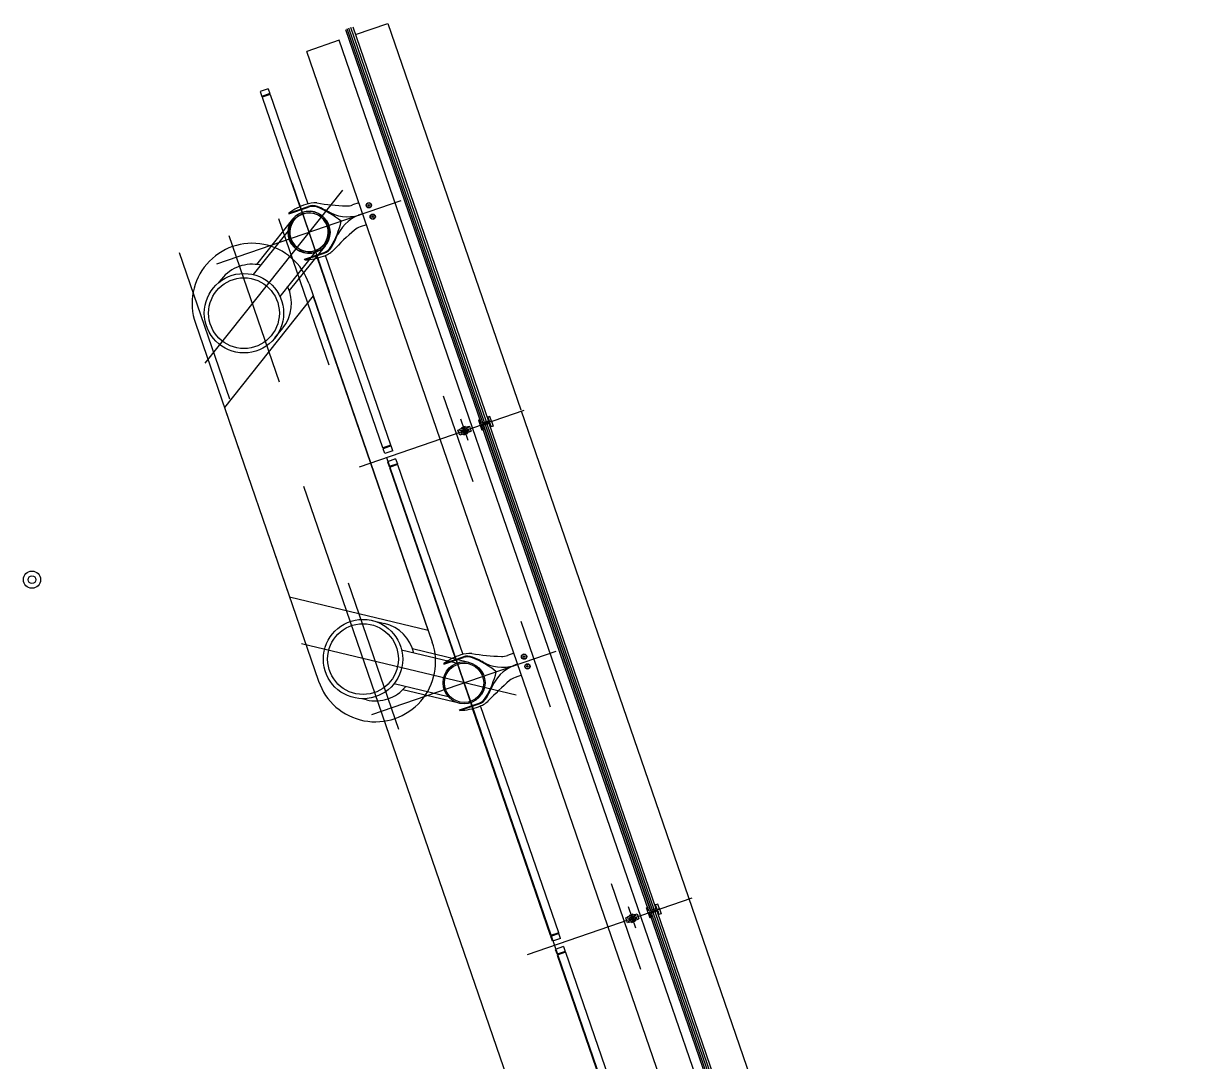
# Model space of a CAD drawing. Extents: x 809487 to 809680, y 818779 to 819225.
# Drawn here: x 809532.21 to 809539.01, y 819198.52 to 819204.56 of the extents above; entities that cross this region are included whole.
import ezdxf

# ---------------------------------------------------------------- set-up
doc = ezdxf.new("R2010")
doc.units = 0
for name, color, linetype in [('F-RC', 7, 'Continuous'), ('MAJ214__', 7, 'Continuous'), ('MAJ270__', 7, 'Continuous'), ('MAJ292__', 7, 'Continuous'), ('MAJ314__', 7, 'Continuous')]:
    doc.layers.add(name, color=color, linetype=linetype)

msp = doc.modelspace()

# ---------------------------------------------------------------- linework, layer by layer
at = {"layer": 'F-RC'}
for p, q in [((809533.6319, 819204.1788), (809533.5846, 819204.1625)), ((809533.5846, 819204.1625), (809533.5944, 819204.1341)), ((809533.6319, 819204.1788), (809533.6417, 819204.1504)), ((809533.6417, 819204.1504), (809533.5944, 819204.1341)), ((809533.6433, 819204.1457), (809533.596, 819204.1294)), ((809533.596, 819204.1294), (809533.8154, 819203.4926)), ((809533.5963, 819204.1348), (809533.5979, 819204.13)), ((809533.6398, 819204.1498), (809533.6414, 819204.145)), ((809533.6433, 819204.1457), (809533.8625, 819203.5092)), ((809534.3457, 819202.1059), (809533.9657, 819203.2095)), ((809534.2984, 819202.0896), (809533.9183, 819203.1936)), ((809534.3457, 819202.1059), (809534.2984, 819202.0896)), ((809534.3473, 819202.1011), (809534.3001, 819202.0848)), ((809534.3098, 819202.0565), (809534.3001, 819202.0848)), ((809534.302, 819202.0855), (809534.3003, 819202.0902)), ((809534.3571, 819202.0728), (809534.3098, 819202.0565)), ((809534.3454, 819202.1005), (809534.3438, 819202.1052)), ((809534.3571, 819202.0728), (809534.3473, 819202.1011)), ((809534.3734, 819202.0255), (809534.3261, 819202.0092)), ((809534.3261, 819202.0092), (809534.3359, 819201.9808)), ((809534.3832, 819201.9971), (809534.3359, 819201.9808)), ((809534.3848, 819201.9924), (809534.3375, 819201.9761)), ((809534.3375, 819201.9761), (809534.7177, 819200.872)), ((809534.3378, 819201.9815), (809534.3394, 819201.9768)), ((809534.3734, 819202.0255), (809534.3832, 819201.9971)), ((809534.3813, 819201.9965), (809534.3829, 819201.9917)), ((809534.3848, 819201.9924), (809534.7648, 819200.8887)), ((809535.2751, 819199.253), (809534.8206, 819200.5731)), ((809535.3224, 819199.2693), (809534.868, 819200.589)), ((809535.3224, 819199.2693), (809535.2751, 819199.253)), ((809535.324, 819199.2646), (809535.2768, 819199.2483)), ((809535.2787, 819199.2489), (809535.277, 819199.2537)), ((809535.3222, 819199.2639), (809535.3205, 819199.2686)), ((809535.3338, 819199.2362), (809535.324, 819199.2646)), ((809535.2865, 819199.2199), (809535.2768, 819199.2483)), ((809535.3338, 819199.2362), (809535.2865, 819199.2199)), ((809535.3501, 819199.1889), (809535.3028, 819199.1726)), ((809535.3501, 819199.1889), (809535.3599, 819199.1606)), ((809535.3028, 819199.1726), (809535.3126, 819199.1443)), ((809535.3599, 819199.1606), (809535.3126, 819199.1443)), ((809535.3615, 819199.1558), (809535.3142, 819199.1396)), ((809535.3142, 819199.1396), (809535.7765, 819197.7969)), ((809535.3145, 819199.1449), (809535.3161, 819199.1402)), ((809535.358, 819199.1599), (809535.3596, 819199.1552)), ((809535.3615, 819199.1558), (809535.8238, 819197.8132))]:
    msp.add_line(p, q, dxfattribs=at)
at = {"layer": 'MAJ214__'}
for p, q in [((809534.8805, 819202.2345), (809534.0912, 819204.5267)), ((809534.8812, 819202.2347), (809534.0919, 819204.527)), ((809534.8907, 819202.238), (809534.1014, 819204.5302)), ((809534.902, 819202.2419), (809534.1127, 819204.5341)), ((809534.8215, 819202.2062), (809534.045, 819204.4611)), ((809534.7362, 819202.1927), (809534.7466, 819202.1963)), ((809534.7411, 819202.1785), (809534.7362, 819202.1927)), ((809534.746, 819202.1644), (809534.7411, 819202.1785)), ((809534.7909, 819202.2129), (809534.7469, 819202.1977)), ((809534.7483, 819202.1903), (809534.7558, 819202.1929)), ((809534.756, 819202.1929), (809534.7868, 819202.2035)), ((809534.7567, 819202.2053), (809534.7784, 819202.2128)), ((809534.7573, 819202.2066), (809534.7567, 819202.2053)), ((809534.7567, 819202.2053), (809534.7577, 819202.2025)), ((809534.7772, 819202.2134), (809534.7573, 819202.2066)), ((809534.7577, 819202.2025), (809534.7794, 819202.21)), ((809534.76, 819202.2033), (809534.7597, 819202.2027)), ((809534.7599, 819202.2022), (809534.7597, 819202.2027)), ((809534.7617, 819202.1764), (809534.7925, 819202.187)), ((809534.7907, 819202.1774), (809534.7689, 819202.1699)), ((809534.7771, 819202.2092), (809534.7777, 819202.2089)), ((809534.7772, 819202.2134), (809534.7784, 819202.2128)), ((809534.7779, 819202.2084), (809534.7777, 819202.2089)), ((809534.7784, 819202.2128), (809534.7794, 819202.21)), ((809534.7944, 819202.2061), (809534.7868, 819202.2035)), ((809534.7888, 819202.1767), (809534.7884, 819202.1777)), ((809534.7907, 819202.1774), (809534.7916, 819202.1745)), ((809534.792, 819202.2119), (809534.8024, 819202.2155)), ((809534.8017, 819202.1835), (809534.8121, 819202.1871)), ((809534.8024, 819202.2155), (809534.8072, 819202.2013)), ((809534.8072, 819202.2013), (809534.8121, 819202.1871)), ((809536.7732, 819196.5378), (809534.8215, 819202.2062)), ((809535.8572, 819199.3979), (809534.8854, 819202.2203)), ((809535.8579, 819199.3982), (809534.8861, 819202.2205)), ((809535.8674, 819199.4014), (809534.8956, 819202.2238)), ((809535.8787, 819199.4053), (809534.9069, 819202.2277)), ((809534.7564, 819202.1679), (809534.746, 819202.1644)), ((809534.7615, 819202.1763), (809534.754, 819202.1737)), ((809534.7689, 819202.1699), (809534.7699, 819202.167)), ((809534.7916, 819202.1745), (809534.7699, 819202.167)), ((809534.7712, 819202.1664), (809534.7699, 819202.167)), ((809534.7708, 819202.1705), (809534.7705, 819202.1715)), ((809534.7712, 819202.1664), (809534.791, 819202.1733)), ((809534.791, 819202.1733), (809534.7916, 819202.1745)), ((809536.8441, 819196.5649), (809535.8723, 819199.3872)), ((809536.8554, 819196.5688), (809535.8836, 819199.3911)), ((809535.7129, 819199.3562), (809535.7233, 819199.3597)), ((809535.7227, 819199.3278), (809535.7129, 819199.3562)), ((809535.7331, 819199.3314), (809535.7227, 819199.3278)), ((809535.7676, 819199.3763), (809535.7236, 819199.3612)), ((809535.725, 819199.3537), (809535.7326, 819199.3563)), ((809535.7383, 819199.3398), (809535.7307, 819199.3372)), ((809535.7327, 819199.3564), (809535.7635, 819199.367)), ((809535.7334, 819199.3688), (809535.7552, 819199.3763)), ((809535.734, 819199.37), (809535.7334, 819199.3688)), ((809535.7334, 819199.3688), (809535.7344, 819199.3659)), ((809535.7539, 819199.3769), (809535.734, 819199.37)), ((809535.7344, 819199.3659), (809535.7561, 819199.3734)), ((809535.7367, 819199.3667), (809535.7364, 819199.3661)), ((809535.7366, 819199.3656), (809535.7364, 819199.3661)), ((809535.7384, 819199.3398), (809535.7692, 819199.3504)), ((809535.7674, 819199.3408), (809535.7456, 819199.3333)), ((809535.7456, 819199.3333), (809535.7466, 819199.3305)), ((809535.7683, 819199.338), (809535.7466, 819199.3305)), ((809535.7479, 819199.3299), (809535.7466, 819199.3305)), ((809535.7475, 819199.334), (809535.7472, 819199.3349)), ((809535.7479, 819199.3299), (809535.7677, 819199.3367)), ((809535.7538, 819199.3726), (809535.7544, 819199.3723)), ((809535.7539, 819199.3769), (809535.7552, 819199.3763)), ((809535.7546, 819199.3718), (809535.7544, 819199.3723)), ((809535.7552, 819199.3763), (809535.7561, 819199.3734)), ((809535.7711, 819199.3696), (809535.7635, 819199.367)), ((809535.7655, 819199.3402), (809535.7651, 819199.3411)), ((809535.7674, 819199.3408), (809535.7683, 819199.338)), ((809535.7677, 819199.3367), (809535.7683, 819199.338)), ((809535.7687, 819199.3754), (809535.7791, 819199.3789)), ((809535.7784, 819199.347), (809535.7888, 819199.3506)), ((809535.7791, 819199.3789), (809535.7888, 819199.3506)), ((809536.8339, 819196.5614), (809535.8621, 819199.3837)), ((809536.8346, 819196.5616), (809535.8628, 819199.384))]:
    msp.add_line(p, q, dxfattribs=at)
for points in [[(809533.7511, 819203.4557), (809533.8639, 819203.4945)], [(809533.845, 819203.1832), (809533.9578, 819203.222)], [(809534.7575, 819202.167), (809534.8014, 819202.1821)], [(809534.6534, 819200.8352), (809534.7663, 819200.874)], [(809534.7473, 819200.5627), (809534.8601, 819200.6015)], [(809535.7342, 819199.3304), (809535.7782, 819199.3456)]]:
    msp.add_lwpolyline(points, dxfattribs=at)
for centre, radius in [((809534.2171, 819203.5007), 0.0155), ((809534.2171, 819203.5007), 0.0135), ((809534.2171, 819203.5007), 0.0042), ((809534.2399, 819203.4345), 0.0155), ((809534.2399, 819203.4345), 0.0135), ((809534.2399, 819203.4345), 0.0042), ((809535.121, 819200.8755), 0.0155), ((809535.121, 819200.8755), 0.0135), ((809535.121, 819200.8755), 0.0042), ((809535.1406, 819200.8188), 0.0155), ((809535.1406, 819200.8188), 0.0135), ((809535.1406, 819200.8188), 0.0042), ((809535.7509, 819199.3534), 0.006)]:
    msp.add_circle(centre, radius, dxfattribs=at)
for centre, radius, start, end in [((809533.8897, 819203.4196), 0.0792, 68.03764, 109), ((809533.7073, 819202.9672), 0.567, 59.89592, 68.03764), ((809534.0017, 819203.475), 0.02, 239.89592, 251.32459), ((809534.0936, 819203.6648), 0.2307, 244.76877, 292.32268), ((809534.2436, 819203.2293), 0.2307, 105.67731, 153.23123), ((809534.2436, 819203.2293), 0.2307, 105.67731, 112.32268), ((809534.0936, 819203.6648), 0.2307, 285.67731, 292.32268), ((809533.5097, 819203.5411), 0.567, 329.96236, 338.10407), ((809534.0544, 819203.3222), 0.02, 146.67541, 158.10407), ((809533.932, 819203.2969), 0.0792, 289, 329.96236), ((809534.7742, 819202.1899), 0.0095, 146.69488, 199.00008), ((809534.7742, 819202.1899), 0.0095, 199.00008, 251.30512), ((809534.7742, 819202.1899), 0.006, 18.99986, 199.00013), ((809534.7742, 819202.1899), 0.006, 199.00013, 18.99986), ((809534.7742, 819202.1899), 0.0109, 101.1265, 116.87349), ((809534.7742, 819202.1899), 0.0109, 281.1265, 296.87349), ((809534.7742, 819202.1899), 0.0095, 18.99991, 72.81736), ((809534.7742, 819202.1899), 0.0095, 325.18264, 18.99991), ((809534.792, 819200.7991), 0.0792, 68.03764, 109), ((809534.6096, 819200.3467), 0.567, 59.89592, 68.03764), ((809534.904, 819200.8545), 0.02, 239.89592, 251.32459), ((809534.996, 819201.0442), 0.2307, 244.76877, 292.32268), ((809535.1459, 819200.6088), 0.2307, 105.67731, 153.23123), ((809534.996, 819201.0442), 0.2307, 285.67731, 292.32268), ((809535.1459, 819200.6088), 0.2307, 105.67731, 112.32268), ((809534.412, 819200.9206), 0.567, 329.96236, 338.10407), ((809534.9567, 819200.7017), 0.02, 146.67541, 158.10407), ((809534.8343, 819200.6764), 0.0792, 289, 329.96236), ((809535.7509, 819199.3534), 0.0095, 146.69488, 251.30512), ((809535.7509, 819199.3534), 0.0109, 101.1265, 116.87349), ((809535.7509, 819199.3534), 0.0109, 281.1265, 296.87349), ((809535.7509, 819199.3534), 0.0095, 325.18264, 72.81736)]:
    msp.add_arc(centre, radius, start, end, dxfattribs=at)
for points, degree in [([(809534.7466, 819202.197), (809534.7466, 819202.197), (809534.7466, 819202.1971), (809534.7466, 819202.1972), (809534.7466, 819202.1973), (809534.7466, 819202.1973), (809534.7466, 819202.1974), (809534.7467, 819202.1974), (809534.7467, 819202.1975), (809534.7467, 819202.1975), (809534.7467, 819202.1975), (809534.7468, 819202.1976), (809534.7468, 819202.1976), (809534.7468, 819202.1977), (809534.7469, 819202.1977), (809534.7469, 819202.1977)], 3), ([(809534.7474, 819202.1908), (809534.7473, 819202.1911), (809534.7472, 819202.1915), (809534.747, 819202.1924), (809534.7469, 819202.1929), (809534.7468, 819202.194), (809534.7467, 819202.1946), (809534.7466, 819202.1958), (809534.7466, 819202.1964), (809534.7466, 819202.197)], 3), ([(809534.7474, 819202.1908), (809534.7474, 819202.1908), (809534.7474, 819202.1908), (809534.7475, 819202.1907), (809534.7475, 819202.1907), (809534.7475, 819202.1907), (809534.7475, 819202.1906), (809534.7475, 819202.1906)], 3), ([(809534.7483, 819202.1903), (809534.7483, 819202.1903), (809534.7483, 819202.1903), (809534.7482, 819202.1902), (809534.7482, 819202.1902), (809534.7481, 819202.1902), (809534.7481, 819202.1902), (809534.7479, 819202.1902), (809534.7479, 819202.1903), (809534.7477, 819202.1903), (809534.7477, 819202.1904), (809534.7476, 819202.1905), (809534.7475, 819202.1906), (809534.7475, 819202.1906)], 3), ([(809534.7558, 819202.1929), (809534.7559, 819202.1929), (809534.756, 819202.1929), (809534.756, 819202.1929)], 2), ([(809534.7558, 819202.1929), (809534.7559, 819202.1929), (809534.7559, 819202.1928), (809534.7559, 819202.1927), (809534.756, 819202.1925), (809534.7561, 819202.1919), (809534.7562, 819202.1915), (809534.7563, 819202.1903), (809534.7565, 819202.1893), (809534.7569, 819202.187), (809534.7572, 819202.1858), (809534.7577, 819202.1845), (809534.7577, 819202.1844), (809534.7577, 819202.1843)], 3), ([(809534.7577, 819202.1843), (809534.7581, 819202.1833), (809534.7585, 819202.1823), (809534.7594, 819202.1803), (809534.7599, 819202.1794), (809534.7607, 819202.178), (809534.761, 819202.1776), (809534.7613, 819202.1769), (809534.7614, 819202.1767), (809534.7615, 819202.1764), (809534.7615, 819202.1764), (809534.7615, 819202.1763)], 3), ([(809534.7671, 819202.1964), (809534.7671, 819202.1964), (809534.7671, 819202.1964), (809534.767, 819202.1963), (809534.767, 819202.1962), (809534.7668, 819202.196), (809534.7667, 819202.1958), (809534.7665, 819202.1955), (809534.7663, 819202.1953), (809534.7662, 819202.1951)], 3), ([(809534.7692, 819202.1997), (809534.7681, 819202.198), (809534.7671, 819202.1964)], 2), ([(809534.7711, 819202.1809), (809534.7713, 819202.1809), (809534.7715, 819202.1808), (809534.7719, 819202.1807), (809534.7721, 819202.1806), (809534.7724, 819202.1805), (809534.7725, 819202.1805), (809534.7726, 819202.1804), (809534.7726, 819202.1804), (809534.7726, 819202.1804)], 3), ([(809534.7757, 819202.1994), (809534.774, 819202.2), (809534.7721, 819202.2007)], 2), ([(809534.7726, 819202.1804), (809534.7743, 819202.1798), (809534.7763, 819202.1792)], 2), ([(809534.7772, 819202.1989), (809534.777, 819202.199), (809534.7768, 819202.1991), (809534.7764, 819202.1992), (809534.7762, 819202.1993), (809534.776, 819202.1993), (809534.7759, 819202.1994), (809534.7758, 819202.1994), (809534.7757, 819202.1994), (809534.7757, 819202.1994)], 3), ([(809534.7791, 819202.1802), (809534.7802, 819202.1819), (809534.7812, 819202.1834)], 2), ([(809534.7812, 819202.1834), (809534.7813, 819202.1834), (809534.7813, 819202.1834), (809534.7813, 819202.1835), (809534.7814, 819202.1836), (809534.7815, 819202.1838), (809534.7816, 819202.184), (809534.7819, 819202.1844), (809534.782, 819202.1845), (809534.7821, 819202.1847)], 3), ([(809534.7906, 819202.1956), (809534.7902, 819202.1966), (809534.7898, 819202.1976), (809534.7889, 819202.1996), (809534.7884, 819202.2005), (809534.7876, 819202.2018), (809534.7874, 819202.2023), (809534.787, 819202.2029), (809534.7869, 819202.2031), (809534.7868, 819202.2034), (809534.7868, 819202.2035), (809534.7868, 819202.2035)], 3), ([(809534.7925, 819202.187), (809534.7925, 819202.187), (809534.7925, 819202.187), (809534.7924, 819202.1872), (809534.7923, 819202.1874), (809534.7922, 819202.1879), (809534.7922, 819202.1883), (809534.792, 819202.1896), (809534.7918, 819202.1906), (809534.7914, 819202.1929), (809534.7911, 819202.194), (809534.7907, 819202.1953), (809534.7906, 819202.1955), (809534.7906, 819202.1956)], 3), ([(809534.7909, 819202.2129), (809534.7909, 819202.2129), (809534.7909, 819202.2129), (809534.791, 819202.2129), (809534.791, 819202.2128), (809534.7911, 819202.2128), (809534.7912, 819202.2128), (809534.7912, 819202.2128), (809534.7912, 819202.2127), (809534.7913, 819202.2127), (809534.7913, 819202.2127), (809534.7914, 819202.2126), (809534.7914, 819202.2126), (809534.7915, 819202.2125), (809534.7915, 819202.2125), (809534.7915, 819202.2125)], 3), ([(809534.7915, 819202.2125), (809534.7919, 819202.212), (809534.7923, 819202.2115), (809534.7929, 819202.2105), (809534.7932, 819202.21), (809534.7938, 819202.209), (809534.794, 819202.2085), (809534.7944, 819202.2077), (809534.7946, 819202.2074), (809534.7947, 819202.2071)], 3), ([(809534.8001, 819202.1896), (809534.7994, 819202.1894), (809534.7988, 819202.1891), (809534.7972, 819202.1886), (809534.7963, 819202.1883), (809534.7947, 819202.1877), (809534.7941, 819202.1875), (809534.7931, 819202.1872), (809534.7928, 819202.1871), (809534.7925, 819202.187)], 3), ([(809534.8001, 819202.1896), (809534.7992, 819202.1893), (809534.7983, 819202.189), (809534.7974, 819202.1887), (809534.7962, 819202.1883), (809534.7949, 819202.1878), (809534.7936, 819202.1874), (809534.7932, 819202.1872), (809534.7929, 819202.1871), (809534.7925, 819202.187)], 3), ([(809534.7948, 819202.2069), (809534.7948, 819202.2069), (809534.7948, 819202.2068), (809534.7948, 819202.2067), (809534.7948, 819202.2067), (809534.7948, 819202.2065), (809534.7947, 819202.2064), (809534.7946, 819202.2063), (809534.7946, 819202.2063), (809534.7945, 819202.2062), (809534.7944, 819202.2062), (809534.7944, 819202.2061), (809534.7944, 819202.2061), (809534.7944, 819202.2061)], 3), ([(809534.7948, 819202.2069), (809534.7947, 819202.2069), (809534.7947, 819202.2069), (809534.7947, 819202.207), (809534.7947, 819202.207), (809534.7947, 819202.207), (809534.7947, 819202.2071), (809534.7947, 819202.2071)], 3), ([(809534.8001, 819202.1896), (809534.8001, 819202.1896), (809534.8001, 819202.1896), (809534.8001, 819202.1896), (809534.8002, 819202.1896), (809534.8002, 819202.1896), (809534.8003, 819202.1896), (809534.8004, 819202.1896), (809534.8005, 819202.1896), (809534.8006, 819202.1895), (809534.8007, 819202.1895), (809534.8008, 819202.1894), (809534.8008, 819202.1893), (809534.8008, 819202.1892)], 3), ([(809534.8009, 819202.189), (809534.8009, 819202.189), (809534.8009, 819202.1891), (809534.8009, 819202.1891), (809534.8009, 819202.1891), (809534.8008, 819202.1892), (809534.8008, 819202.1892), (809534.8008, 819202.1892)], 3), ([(809534.8009, 819202.189), (809534.801, 819202.1887), (809534.8011, 819202.1884), (809534.8013, 819202.1875), (809534.8014, 819202.187), (809534.8016, 819202.1858), (809534.8016, 819202.1853), (809534.8017, 819202.1841), (809534.8017, 819202.1835), (809534.8017, 819202.1829)], 3), ([(809534.8017, 819202.1829), (809534.8017, 819202.1828), (809534.8017, 819202.1827), (809534.8017, 819202.1826), (809534.8017, 819202.1826), (809534.8017, 819202.1825), (809534.8017, 819202.1825), (809534.8017, 819202.1824), (809534.8016, 819202.1824), (809534.8016, 819202.1823), (809534.8016, 819202.1823), (809534.8016, 819202.1822), (809534.8015, 819202.1822), (809534.8015, 819202.1822), (809534.8015, 819202.1821), (809534.8014, 819202.1821)], 3), ([(809534.7536, 819202.1729), (809534.7536, 819202.173), (809534.7536, 819202.173), (809534.7535, 819202.1731), (809534.7535, 819202.1732), (809534.7536, 819202.1733), (809534.7536, 819202.1734), (809534.7537, 819202.1735), (809534.7537, 819202.1736), (809534.7538, 819202.1737), (809534.7539, 819202.1737), (809534.754, 819202.1737), (809534.754, 819202.1737), (809534.754, 819202.1737)], 3), ([(809534.7536, 819202.1729), (809534.7536, 819202.1729), (809534.7536, 819202.1729), (809534.7536, 819202.1729), (809534.7536, 819202.1729), (809534.7536, 819202.1728), (809534.7536, 819202.1728), (809534.7537, 819202.1728)], 3), ([(809534.7568, 819202.1674), (809534.7564, 819202.1679), (809534.7561, 819202.1684), (809534.7554, 819202.1693), (809534.7551, 819202.1698), (809534.7545, 819202.1708), (809534.7543, 819202.1713), (809534.7539, 819202.1721), (809534.7538, 819202.1724), (809534.7537, 819202.1728)], 3), ([(809534.7575, 819202.167), (809534.7574, 819202.167), (809534.7574, 819202.167), (809534.7573, 819202.167), (809534.7573, 819202.167), (809534.7572, 819202.167), (809534.7572, 819202.167), (809534.7571, 819202.1671), (809534.7571, 819202.1671), (809534.757, 819202.1671), (809534.757, 819202.1672), (809534.7569, 819202.1672), (809534.7569, 819202.1672), (809534.7568, 819202.1673), (809534.7568, 819202.1674), (809534.7568, 819202.1674)], 3), ([(809534.7617, 819202.1764), (809534.7617, 819202.1764), (809534.7616, 819202.1763), (809534.7615, 819202.1763)], 2), ([(809534.7617, 819202.1764), (809534.7617, 819202.1764), (809534.7616, 819202.1763), (809534.7615, 819202.1763)], 2), ([(809535.7233, 819199.3604), (809535.7233, 819199.3605), (809535.7233, 819199.3606), (809535.7233, 819199.3607), (809535.7233, 819199.3607), (809535.7233, 819199.3608), (809535.7234, 819199.3608), (809535.7234, 819199.3609), (809535.7234, 819199.3609), (809535.7234, 819199.361), (809535.7234, 819199.361), (809535.7235, 819199.3611), (809535.7235, 819199.3611), (809535.7235, 819199.3611), (809535.7236, 819199.3612), (809535.7236, 819199.3612)], 3), ([(809535.7241, 819199.3543), (809535.724, 819199.3546), (809535.7239, 819199.3549), (809535.7237, 819199.3558), (809535.7236, 819199.3563), (809535.7235, 819199.3575), (809535.7234, 819199.358), (809535.7233, 819199.3592), (809535.7233, 819199.3598), (809535.7233, 819199.3604)], 3), ([(809535.7241, 819199.3543), (809535.7241, 819199.3542), (809535.7241, 819199.3542), (809535.7242, 819199.3542), (809535.7242, 819199.3541), (809535.7242, 819199.3541), (809535.7242, 819199.3541), (809535.7242, 819199.3541)], 3), ([(809535.725, 819199.3537), (809535.725, 819199.3537), (809535.725, 819199.3537), (809535.7249, 819199.3537), (809535.7249, 819199.3537), (809535.7248, 819199.3537), (809535.7248, 819199.3537), (809535.7246, 819199.3537), (809535.7246, 819199.3537), (809535.7244, 819199.3538), (809535.7244, 819199.3538), (809535.7243, 819199.3539), (809535.7242, 819199.354), (809535.7242, 819199.3541)], 3), ([(809535.7303, 819199.3364), (809535.7303, 819199.3364), (809535.7303, 819199.3365), (809535.7302, 819199.3366), (809535.7302, 819199.3366), (809535.7303, 819199.3368), (809535.7303, 819199.3369), (809535.7304, 819199.337), (809535.7304, 819199.337), (809535.7305, 819199.3371), (809535.7306, 819199.3371), (809535.7307, 819199.3372), (809535.7307, 819199.3372), (809535.7307, 819199.3372)], 3), ([(809535.7303, 819199.3364), (809535.7303, 819199.3364), (809535.7303, 819199.3364), (809535.7303, 819199.3363), (809535.7303, 819199.3363), (809535.7303, 819199.3362), (809535.7303, 819199.3362), (809535.7304, 819199.3362)], 3), ([(809535.7335, 819199.3308), (809535.7331, 819199.3313), (809535.7328, 819199.3318), (809535.7321, 819199.3328), (809535.7318, 819199.3333), (809535.7312, 819199.3343), (809535.731, 819199.3348), (809535.7306, 819199.3356), (809535.7305, 819199.3359), (809535.7304, 819199.3362)], 3), ([(809535.7326, 819199.3563), (809535.7326, 819199.3563), (809535.7327, 819199.3564), (809535.7327, 819199.3564)], 2), ([(809535.7326, 819199.3563), (809535.7326, 819199.3563), (809535.7326, 819199.3563), (809535.7326, 819199.3561), (809535.7327, 819199.3559), (809535.7328, 819199.3554), (809535.7329, 819199.355), (809535.7331, 819199.3537), (809535.7332, 819199.3527), (809535.7336, 819199.3504), (809535.7339, 819199.3492), (809535.7347, 819199.3469), (809535.7351, 819199.3458), (809535.7361, 819199.3437), (809535.7367, 819199.3428), (809535.7374, 819199.3415), (809535.7377, 819199.341), (809535.738, 819199.3404), (809535.7381, 819199.3401), (809535.7382, 819199.3399), (809535.7382, 819199.3398), (809535.7383, 819199.3398)], 3), ([(809535.7342, 819199.3304), (809535.7341, 819199.3304), (809535.7341, 819199.3304), (809535.734, 819199.3304), (809535.734, 819199.3304), (809535.7339, 819199.3305), (809535.7339, 819199.3305), (809535.7338, 819199.3305), (809535.7338, 819199.3305), (809535.7337, 819199.3306), (809535.7337, 819199.3306), (809535.7337, 819199.3307), (809535.7336, 819199.3307), (809535.7336, 819199.3308), (809535.7335, 819199.3308), (809535.7335, 819199.3308)], 3), ([(809535.7384, 819199.3398), (809535.7384, 819199.3398), (809535.7383, 819199.3398), (809535.7383, 819199.3398)], 2), ([(809535.7384, 819199.3398), (809535.7384, 819199.3398), (809535.7383, 819199.3398), (809535.7383, 819199.3398)], 2), ([(809535.7438, 819199.3599), (809535.7438, 819199.3599), (809535.7438, 819199.3599), (809535.7437, 819199.3598), (809535.7437, 819199.3597), (809535.7435, 819199.3595), (809535.7434, 819199.3593), (809535.7432, 819199.3589), (809535.743, 819199.3588), (809535.7429, 819199.3586)], 3), ([(809535.7459, 819199.3631), (809535.7448, 819199.3614), (809535.7438, 819199.3599)], 2), ([(809535.7478, 819199.3444), (809535.748, 819199.3443), (809535.7482, 819199.3442), (809535.7486, 819199.3441), (809535.7488, 819199.344), (809535.7491, 819199.3439), (809535.7492, 819199.3439), (809535.7493, 819199.3439), (809535.7493, 819199.3439), (809535.7493, 819199.3439)], 3), ([(809535.7524, 819199.3629), (809535.7507, 819199.3635), (809535.7488, 819199.3641)], 2), ([(809535.7493, 819199.3439), (809535.751, 819199.3433), (809535.753, 819199.3426)], 2), ([(809535.7539, 819199.3624), (809535.7537, 819199.3624), (809535.7535, 819199.3625), (809535.7531, 819199.3626), (809535.7529, 819199.3627), (809535.7527, 819199.3628), (809535.7526, 819199.3628), (809535.7525, 819199.3629), (809535.7525, 819199.3629), (809535.7524, 819199.3629)], 3), ([(809535.7558, 819199.3436), (809535.757, 819199.3453), (809535.758, 819199.3468)], 2), ([(809535.758, 819199.3468), (809535.758, 819199.3469), (809535.758, 819199.3469), (809535.758, 819199.347), (809535.7581, 819199.347), (809535.7582, 819199.3473), (809535.7583, 819199.3474), (809535.7586, 819199.3478), (809535.7587, 819199.348), (809535.7588, 819199.3482)], 3), ([(809535.7692, 819199.3504), (809535.7692, 819199.3504), (809535.7692, 819199.3505), (809535.7691, 819199.3506), (809535.7691, 819199.3508), (809535.7689, 819199.3514), (809535.7689, 819199.3518), (809535.7687, 819199.353), (809535.7686, 819199.354), (809535.7681, 819199.3563), (809535.7678, 819199.3575), (809535.767, 819199.3598), (809535.7666, 819199.3609), (809535.7656, 819199.363), (809535.7651, 819199.3639), (809535.7643, 819199.3652), (809535.7641, 819199.3657), (809535.7637, 819199.3664), (809535.7636, 819199.3666), (809535.7635, 819199.3668), (809535.7635, 819199.3669), (809535.7635, 819199.367)], 3), ([(809535.7676, 819199.3763), (809535.7676, 819199.3763), (809535.7676, 819199.3763), (809535.7677, 819199.3763), (809535.7678, 819199.3763), (809535.7678, 819199.3763), (809535.7679, 819199.3762), (809535.7679, 819199.3762), (809535.7679, 819199.3762), (809535.768, 819199.3761), (809535.768, 819199.3761), (809535.7681, 819199.3761), (809535.7681, 819199.376), (809535.7682, 819199.376), (809535.7682, 819199.3759), (809535.7682, 819199.3759)], 3), ([(809535.7682, 819199.3759), (809535.7686, 819199.3754), (809535.769, 819199.3749), (809535.7696, 819199.3739), (809535.7699, 819199.3735), (809535.7705, 819199.3725), (809535.7707, 819199.372), (809535.7711, 819199.3712), (809535.7713, 819199.3709), (809535.7714, 819199.3705)], 3), ([(809535.7768, 819199.353), (809535.7761, 819199.3528), (809535.7755, 819199.3526), (809535.7739, 819199.352), (809535.773, 819199.3517), (809535.7714, 819199.3512), (809535.7708, 819199.351), (809535.7699, 819199.3507), (809535.7695, 819199.3505), (809535.7692, 819199.3504)], 3), ([(809535.7768, 819199.353), (809535.7759, 819199.3527), (809535.775, 819199.3524), (809535.7741, 819199.3521), (809535.7729, 819199.3517), (809535.7716, 819199.3513), (809535.7703, 819199.3508), (809535.7699, 819199.3507), (809535.7696, 819199.3506), (809535.7692, 819199.3504)], 3), ([(809535.7715, 819199.3703), (809535.7715, 819199.3703), (809535.7715, 819199.3703), (809535.7715, 819199.3702), (809535.7715, 819199.3701), (809535.7715, 819199.3699), (809535.7714, 819199.3699), (809535.7713, 819199.3698), (809535.7713, 819199.3697), (809535.7712, 819199.3696), (809535.7711, 819199.3696), (809535.7711, 819199.3696), (809535.7711, 819199.3696), (809535.7711, 819199.3696)], 3), ([(809535.7715, 819199.3703), (809535.7714, 819199.3704), (809535.7714, 819199.3704), (809535.7714, 819199.3704), (809535.7714, 819199.3704), (809535.7714, 819199.3705), (809535.7714, 819199.3705), (809535.7714, 819199.3705)], 3), ([(809535.7768, 819199.353), (809535.7768, 819199.353), (809535.7768, 819199.353), (809535.7768, 819199.353), (809535.7769, 819199.3531), (809535.7769, 819199.3531), (809535.777, 819199.3531), (809535.7771, 819199.3531), (809535.7772, 819199.353), (809535.7773, 819199.353), (809535.7774, 819199.3529), (809535.7775, 819199.3528), (809535.7775, 819199.3527), (809535.7775, 819199.3527)], 3), ([(809535.7776, 819199.3525), (809535.7776, 819199.3525), (809535.7776, 819199.3525), (809535.7776, 819199.3526), (809535.7776, 819199.3526), (809535.7776, 819199.3526), (809535.7775, 819199.3526), (809535.7775, 819199.3527)], 3), ([(809535.7776, 819199.3525), (809535.7777, 819199.3521), (809535.7778, 819199.3518), (809535.778, 819199.3509), (809535.7781, 819199.3504), (809535.7783, 819199.3493), (809535.7783, 819199.3487), (809535.7784, 819199.3475), (809535.7784, 819199.3469), (809535.7784, 819199.3463)], 3), ([(809535.7784, 819199.3463), (809535.7784, 819199.3462), (809535.7784, 819199.3462), (809535.7784, 819199.3461), (809535.7784, 819199.346), (809535.7784, 819199.346), (809535.7784, 819199.3459), (809535.7784, 819199.3459), (809535.7784, 819199.3458), (809535.7783, 819199.3458), (809535.7783, 819199.3457), (809535.7783, 819199.3457), (809535.7783, 819199.3457), (809535.7782, 819199.3456), (809535.7782, 819199.3456), (809535.7782, 819199.3456)], 3)]:
    msp.add_open_spline(points, degree=degree, dxfattribs=at)
at = {"layer": 'MAJ270__'}
for p, q in [((809533.9902, 819202.9925), (809533.7721, 819203.6259)), ((809534.0642, 819203.5882), (809533.2624, 819202.5834)), ((809533.3332, 819203.1594), (809534.4052, 819203.5285)), ((809533.8097, 819203.5169), (809533.927, 819203.176)), ((809533.6907, 819203.4243), (809533.9838, 819202.5731)), ((809533.4024, 819203.325), (809533.6954, 819202.4738)), ((809533.114, 819203.2257), (809533.4071, 819202.3745)), ((809534.8238, 819201.8923), (809534.6521, 819202.3909)), ((809534.8238, 819201.8923), (809534.6521, 819202.3909)), ((809534.1634, 819201.9796), (809535.1216, 819202.3095)), ((809534.7505, 819202.2586), (809534.7933, 819202.1343)), ((809534.7505, 819202.2586), (809534.7933, 819202.1343)), ((809534.9136, 819202.2459), (809534.9185, 819202.2317)), ((809534.3204, 819202.0337), (809536.2738, 819196.3606)), ((809533.837, 819201.8672), (809537.7438, 819190.521)), ((809533.837, 819201.8672), (809537.9435, 819189.941)), ((809534.392, 819200.4509), (809534.0989, 819201.3021)), ((809534.6505, 819201.0748), (809534.8686, 819200.4415)), ((809535.2749, 819200.582), (809535.1033, 819201.0806)), ((809535.0756, 819200.6509), (809533.8251, 819200.9491)), ((809534.2355, 819200.5389), (809535.3075, 819200.908)), ((809534.8311, 819200.5505), (809534.7137, 819200.8914)), ((809535.8005, 819199.0557), (809535.6288, 819199.5543)), ((809535.1401, 819199.143), (809536.0983, 819199.473)), ((809535.7272, 819199.422), (809535.77, 819199.2978))]:
    msp.add_line(p, q, dxfattribs=at)
for centre, radius in [((809534.916, 819202.2388), 0.003), ((809532.2567, 819201.3231), 0.05), ((809532.2567, 819201.3231), 0.0228)]:
    msp.add_circle(centre, radius, dxfattribs=at)
at = {"layer": 'MAJ292__'}
for p, q in [((809534.0818, 819204.5235), (809534.871, 819202.2312)), ((809534.1243, 819204.5381), (809534.9136, 819202.2459)), ((809534.1396, 819204.4936), (809534.3287, 819204.5588)), ((809534.3287, 819204.5588), (809535.1027, 819202.311)), ((809534.045, 819204.4611), (809533.8559, 819204.396)), ((809534.6324, 819202.1411), (809533.8559, 819204.396)), ((809539.012, 819190.9577), (809535.1051, 819202.3039)), ((809534.9317, 819202.2442), (809534.8662, 819202.2216)), ((809534.9317, 819202.2442), (809534.8662, 819202.2216)), ((809534.8662, 819202.2216), (809534.8759, 819202.1932)), ((809534.9218, 819202.2328), (809534.8759, 819202.217)), ((809535.8478, 819199.3947), (809534.8759, 819202.217)), ((809534.8759, 819202.217), (809534.8833, 819202.1958)), ((809534.8833, 819202.1958), (809534.8759, 819202.1932)), ((809535.8903, 819199.4093), (809534.9185, 819202.2317)), ((809534.9218, 819202.2328), (809534.9292, 819202.2116)), ((809534.9414, 819202.2158), (809534.9292, 819202.2116)), ((809534.9317, 819202.2442), (809534.9414, 819202.2158)), ((809536.5841, 819196.4727), (809534.6324, 819202.1411)), ((809535.8404, 819199.4159), (809535.8331, 819199.4134)), ((809535.8429, 819199.385), (809535.8331, 819199.4134)), ((809535.8478, 819199.3947), (809535.8404, 819199.4159)), ((809535.9084, 819199.4076), (809535.8429, 819199.385)), ((809535.9084, 819199.4076), (809535.8429, 819199.385)), ((809535.8936, 819199.4105), (809535.8478, 819199.3947)), ((809535.8985, 819199.3963), (809535.8526, 819199.3805)), ((809535.8986, 819199.436), (809535.8863, 819199.4317)), ((809535.8936, 819199.4105), (809535.8863, 819199.4317)), ((809536.867, 819196.5728), (809535.8952, 819199.3951)), ((809535.8985, 819199.3963), (809535.9059, 819199.375)), ((809535.9084, 819199.4076), (809535.8986, 819199.436)), ((809535.9084, 819199.4076), (809535.9181, 819199.3792)), ((809535.8429, 819199.385), (809535.8526, 819199.3567)), ((809536.8245, 819196.5581), (809535.8526, 819199.3805)), ((809535.8526, 819199.3805), (809535.86, 819199.3592)), ((809535.86, 819199.3592), (809535.8526, 819199.3567)), ((809535.9181, 819199.3792), (809535.9059, 819199.375))]:
    msp.add_line(p, q, dxfattribs=at)
for points in [[(809533.7511, 819203.4557), (809533.7525, 819203.4517), (809533.8653, 819203.4905)], [(809534.1593, 819203.5152), (809534.1224, 819203.5025)], [(809534.2032, 819203.3875), (809534.1664, 819203.3749)], [(809533.845, 819203.1832), (809533.8436, 819203.1872), (809533.9564, 819203.226)], [(809534.9317, 819202.2442), (809534.9219, 819202.2725), (809534.9096, 819202.2683), (809534.9169, 819202.247), (809534.871, 819202.2312), (809534.8637, 819202.2525), (809534.8564, 819202.25), (809534.8662, 819202.2216)], [(809535.0616, 819200.8947), (809535.0247, 819200.882)], [(809534.6534, 819200.8352), (809534.6548, 819200.8312), (809534.7676, 819200.87)], [(809535.1055, 819200.767), (809535.0687, 819200.7543)], [(809534.7473, 819200.5627), (809534.7459, 819200.5667), (809534.8587, 819200.6055)]]:
    msp.add_lwpolyline(points, dxfattribs=at)
for radius in [0.1223, 0.1143]:
    msp.add_circle((809534.7715, 819200.7234), radius, dxfattribs=at)
for centre, radius, start, end in [((809533.9512, 819203.1816), 0.3393, 107.29394, 126.13928), ((809533.9057, 819203.3424), 0.1724, 87.60393, 108.72489), ((809533.8897, 819203.4196), 0.075, 68.03764, 109), ((809533.9121, 819203.4946), 0.02, 80.57421, 87.60393), ((809534.1348, 819204.8364), 1.3402, 260.57421, 267.92155), ((809533.7073, 819202.9672), 0.5628, 51.63214, 68.03764), ((809534.0899, 819203.5971), 0.1, 267.92155, 289), ((809533.8692, 819203.3439), 0.122, 19, 199), ((809533.8692, 819203.3439), 0.112, 19, 199), ((809533.5097, 819203.5411), 0.5628, 329.96236, 346.36786), ((809533.8692, 819203.3439), 0.122, 199, 19), ((809533.8692, 819203.3439), 0.112, 199, 19), ((809534.9974, 819202.3313), 1.3402, 130.07845, 137.42579), ((809534.1989, 819203.2803), 0.1, 109, 130.07845), ((809533.8339, 819203.5223), 0.3393, 271.86071, 290.70605), ((809533.897, 819203.3676), 0.1724, 289.2751, 310.39607), ((809533.932, 819203.2969), 0.075, 289, 329.96236), ((809533.9958, 819203.2516), 0.02, 310.39607, 317.42579), ((809534.8536, 819200.5611), 0.3393, 107.29394, 126.13928), ((809534.808, 819200.7218), 0.1724, 87.60393, 108.72489), ((809534.8144, 819200.8741), 0.02, 80.57421, 87.60393), ((809535.0372, 819202.2159), 1.3402, 260.57421, 267.92155), ((809534.792, 819200.7991), 0.075, 68.03764, 109), ((809534.6096, 819200.3467), 0.5628, 51.63214, 68.03764), ((809534.9922, 819200.9765), 0.1, 267.92155, 289), ((809534.412, 819200.9206), 0.5628, 329.96236, 346.36786), ((809535.1012, 819200.6598), 0.1, 109, 130.07845), ((809535.8997, 819199.7108), 1.3402, 130.07845, 137.42579), ((809534.7993, 819200.7471), 0.1724, 289.2751, 310.39607), ((809534.8343, 819200.6764), 0.075, 289, 329.96236), ((809534.8981, 819200.6311), 0.02, 310.39607, 317.42579), ((809534.7363, 819200.9018), 0.3393, 271.86071, 290.70605)]:
    msp.add_arc(centre, radius, start, end, dxfattribs=at)
at = {"layer": 'MAJ314__'}
for p, q in [((809533.7736, 819203.4202), (809533.5634, 819203.1567)), ((809533.7472, 819203.3513), (809533.5448, 819203.0977)), ((809533.9648, 819203.2677), (809533.7545, 819203.0042)), ((809533.9035, 819203.2266), (809533.6997, 819202.9711)), ((809533.3599, 819203.072), (809533.343, 819203.0508)), ((809533.8695, 819203.0435), (809534.5868, 819200.9603)), ((809533.2076, 819202.8156), (809533.9249, 819200.7324)), ((809533.6711, 819202.7292), (809533.7172, 819202.787)), ((809534.237, 819201.0858), (809534.3089, 819201.0686)), ((809534.7263, 819200.837), (809534.4084, 819200.9128)), ((809534.7999, 819200.8423), (809534.472, 819200.9205)), ((809534.6799, 819200.6425), (809534.3643, 819200.7177)), ((809534.7432, 819200.6045), (809534.4153, 819200.6827)), ((809534.2028, 819200.6241), (809534.1764, 819200.6304))]:
    msp.add_line(p, q, dxfattribs=at)
msp.add_lwpolyline([(809534.5627, 819201.0302), (809533.8935, 819202.9736), (809533.3764, 819202.3255), (809533.7561, 819201.2226), (809534.5627, 819201.0302)], dxfattribs=at)
for centre, radius in [((809533.8692, 819203.3439), 0.1223), ((809533.8692, 819203.3439), 0.1143), ((809533.4906, 819202.8732), 0.2309), ((809533.4906, 819202.8732), 0.2059), ((809534.1834, 819200.8612), 0.2309), ((809534.1834, 819200.8612), 0.2059), ((809534.7715, 819200.7234), 0.1223), ((809534.7715, 819200.7234), 0.1143)]:
    msp.add_circle(centre, radius, dxfattribs=at)
for centre, radius, start, end in [((809533.5385, 819202.9295), 0.35, 19, 199.00003), ((809533.5385, 819202.9295), 0.2285, 77.36555, 141.41268), ((809533.5385, 819202.9295), 0.2285, 321.42148, 25.45906), ((809534.2558, 819200.8464), 0.2285, 12.54094, 76.57852), ((809534.2558, 819200.8464), 0.35, 198.9995, 19.00002), ((809534.2558, 819200.8464), 0.2285, 256.58732, 320.63445)]:
    msp.add_arc(centre, radius, start, end, dxfattribs=at)

doc.saveas('drawing.dxf')
